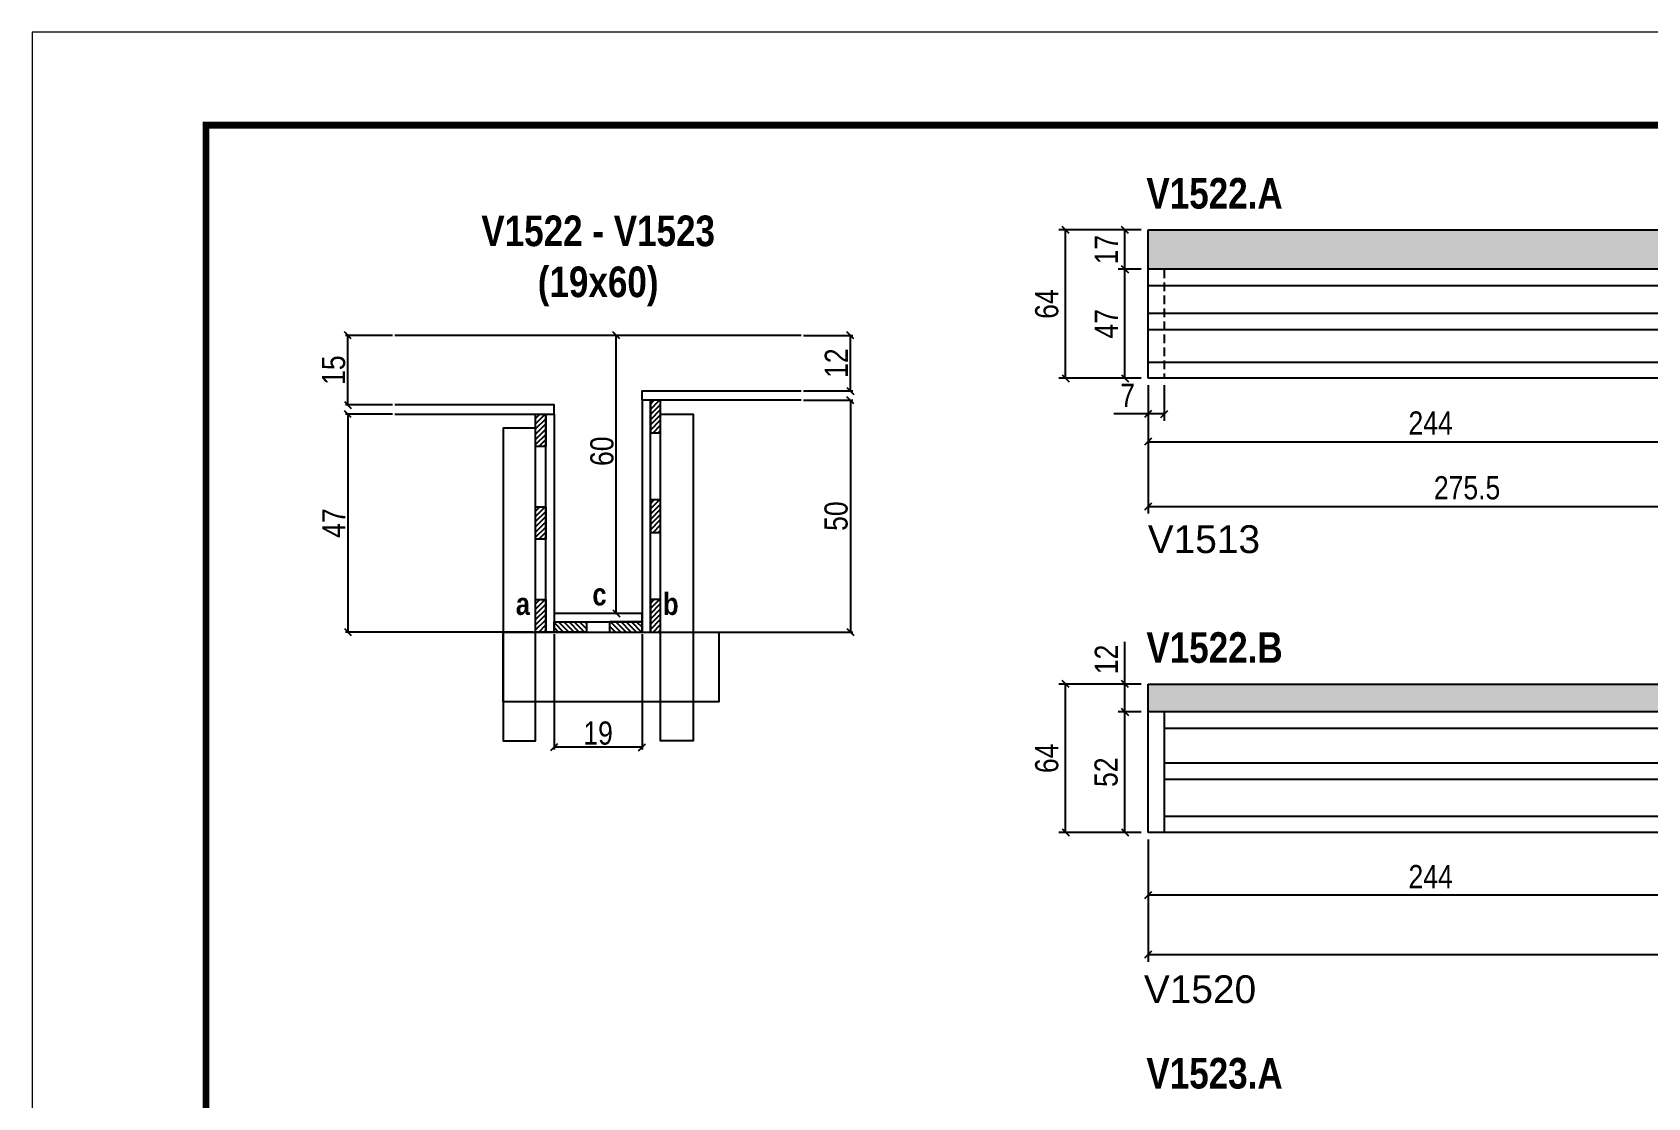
# Model space of a CAD drawing. Extents: x 3309 to 9563, y -2522 to 14608.
# Drawn here: x 6493 to 7190, y 9554 to 10014 of the extents above; entities that cross this region are included whole.
import ezdxf

# ---------------------------------------------------------------- set-up
doc = ezdxf.new("R2010")
doc.units = 0
doc.linetypes.add('DASHED', pattern=[0.75, 0.5, -0.25])
doc.linetypes.add('HIDDEN', pattern=[0.375, 0.25, -0.125])
for name, color, linetype in [('5', 5, 'Continuous'), ('COTA', 241, 'Continuous'), ('detalhes', 4, 'Continuous'), ('NOMENCLATURA', 7, 'Continuous'), ('Painéis', 200, 'Continuous'), ('SARR_2.2x7', 40, 'Continuous'), ('SARR_3.5x7', 81, 'Continuous')]:
    doc.layers.add(name, color=color, linetype=linetype)
for name, color, linetype, lineweight in [('CONCRETO', 251, 'Continuous', 25), ('Folhas', 255, 'Continuous', 9), ('SARRAFO DE PRESSAO', 251, 'DASHED', 9)]:
    doc.layers.add(name, color=color, linetype=linetype, lineweight=lineweight)
doc.styles.add('COTA TECNICA', font='techl___.ttf', dxfattribs={"height": 10})
doc.styles.add('COTA TECNICA 2X', font='techl___.ttf', dxfattribs={"height": 10})
doc.styles.get("Standard").update_dxf_attribs({"font": 'arial.ttf'})
doc.styles.add('TECNICA', font='techb___.ttf', dxfattribs={"height": 10})
doc.dimstyles.new('PAINEL', dxfattribs={"dimtxt": 10, "dimasz": 3, "dimexe": 3, "dimexo": 3, "dimgap": 3, "dimtad": 1, "dimdec": 1, "dimzin": 12, "dimdsep": 46, "dimtxsty": 'COTA TECNICA', "dimblk1": 'OBLIQUE', "dimblk2": 'OBLIQUE', "dimsah": 1, "dimcen": 0.9, "dimclrd": 4, "dimclre": 4, "dimclrt": 240, "dimadec": 1, "dimazin": 3, "dimtfac": 1, "dimtdec": 1, "dimtmove": 0, "dimatfit": 3, "dimfxl": 1, "dimtolj": 1, "dimtzin": 12, "dimarcsym": 0})
doc.dimstyles.new('SECAO', dxfattribs={"dimscale": 0.333333, "dimtxt": 5, "dimasz": 9, "dimexe": 3, "dimexo": 3, "dimgap": 3, "dimtad": 1, "dimdec": 1, "dimlfac": 0.5, "dimzin": 12, "dimdsep": 46, "dimtxsty": 'COTA TECNICA 2X', "dimblk1": 'OBLIQUE', "dimblk2": 'OBLIQUE', "dimsah": 1, "dimcen": 0.9, "dimclrd": 4, "dimclre": 4, "dimclrt": 240, "dimadec": 1, "dimazin": 3, "dimtfac": 1, "dimtdec": 1, "dimtmove": 0, "dimatfit": 3, "dimfxl": 1, "dimtolj": 1, "dimtzin": 12, "dimarcsym": 0})
pattern_1 = [(135, (39953.6903, -113757.353), (-1.122532015, -1.122532015), [])]
pattern_2 = [(45, (-116802.018, -23466.7219), (-1.122532015, 1.122532015), [])]

# ---------------------------------------------------------------- blocks, each defined once
blk = doc.blocks.new('9999999999')
at = {"layer": 'Folhas'}
blk.add_lwpolyline([(98138.98, 34190.21), (99623.98, 34190.21), (99623.98, 35240.21), (98138.98, 35240.21)], close=True, dxfattribs=at)
at = {"layer": 'Folhas', "color": 30, "const_width": 3}
blk.add_lwpolyline([(98213.98, 34230.21), (99583.98, 34230.21), (99583.98, 35200.21), (98213.98, 35200.21)], close=True, dxfattribs=at)
blk = doc.blocks.new('_Oblique')
at = {"color": 0, "linetype": 'ByBlock', "lineweight": -2}
blk.add_line((-0.5, -0.5), (0.5, 0.5), dxfattribs=at)
blk = doc.blocks.new('*D2054')
at = {"layer": 'COTA', "color": 4, "lineweight": -2, "transparency": 16777216}
for p, q in [((6718.15, 9753.82), (6718.15, 9704.07)), ((6756.15, 9753.82), (6756.15, 9704.07)), ((6756.15, 9705.07), (6718.15, 9705.07))]:
    blk.add_line(p, q, dxfattribs=at)
at = {"layer": 'Defpoints', "color": 0, "transparency": 16777216}
for p in [(6718.15, 9754.82), (6756.15, 9754.82), (6718.15, 9705.07)]:
    blk.add_point(p, dxfattribs=at)
at = {"layer": 'COTA', "color": 4, "lineweight": -2, "transparency": 16777216, "xscale": 3, "yscale": 3, "zscale": 3, "rotation": 180}
blk.add_blockref('_Oblique', (6718.15, 9705.07), dxfattribs=at)
at = {"layer": 'COTA', "color": 4, "lineweight": -2, "transparency": 16777216, "xscale": 3, "yscale": 3, "zscale": 3}
blk.add_blockref('_Oblique', (6756.15, 9705.07), dxfattribs=at)
at = {"layer": 'COTA', "color": 240, "transparency": 16777216, "insert": (6737.15, 9711.15), "char_height": 10, "attachment_point": 5, "style": 'COTA TECNICA 2X'}
blk.add_mtext('\\A1;19', dxfattribs=at)
blk = doc.blocks.new('*D2055')
at = {"layer": 'COTA', "color": 4, "lineweight": -2, "transparency": 16777216}
for p, q in [((6648.45, 9848.82), (6628.1, 9848.82)), ((6629.1, 9848.82), (6629.1, 9754.82)), ((6709.15, 9754.82), (6628.1, 9754.82))]:
    blk.add_line(p, q, dxfattribs=at)
at = {"layer": 'Defpoints', "color": 0, "transparency": 16777216}
for p in [(6649.45, 9848.82), (6629.1, 9754.82), (6710.15, 9754.82, 0)]:
    blk.add_point(p, dxfattribs=at)
at = {"layer": 'COTA', "color": 4, "lineweight": -2, "transparency": 16777216, "xscale": 3, "yscale": 3, "zscale": 3}
for p, rotation in [((6629.1, 9848.82), 90), ((6629.1, 9754.82), 270)]:
    blk.add_blockref('_Oblique', p, dxfattribs=dict(at, rotation=rotation))
at = {"layer": 'COTA', "color": 240, "transparency": 16777216, "insert": (6623.03, 9801.82), "char_height": 10, "attachment_point": 5, "rotation": 90, "style": 'COTA TECNICA 2X'}
blk.add_mtext('\\A1;47', dxfattribs=at)
blk = doc.blocks.new('*D2056')
at = {"layer": 'COTA', "color": 4, "lineweight": -2, "transparency": 16777216}
for p, q in [((6825.85, 9854.82), (6847.07, 9854.82)), ((6846.07, 9854.82), (6846.07, 9754.82)), ((6765.15, 9754.82), (6847.07, 9754.82))]:
    blk.add_line(p, q, dxfattribs=at)
at = {"layer": 'Defpoints', "color": 0, "transparency": 16777216}
for p in [(6824.85, 9854.82), (6764.15, 9754.82, 0), (6846.07, 9754.82)]:
    blk.add_point(p, dxfattribs=at)
at = {"layer": 'COTA', "color": 4, "lineweight": -2, "transparency": 16777216, "xscale": 3, "yscale": 3, "zscale": 3}
for p, rotation in [((6846.07, 9854.82), 90), ((6846.07, 9754.82), 270)]:
    blk.add_blockref('_Oblique', p, dxfattribs=dict(at, rotation=rotation))
at = {"layer": 'COTA', "color": 240, "transparency": 16777216, "insert": (6839.96, 9804.82), "char_height": 10, "attachment_point": 5, "rotation": 90, "style": 'COTA TECNICA 2X'}
blk.add_mtext('\\A1;50', dxfattribs=at)
blk = doc.blocks.new('*D2057')
at = {"layer": 'COTA', "color": 4, "lineweight": -2, "transparency": 16777216}
for p, q in [((6755.15, 9882.82), (6743.98, 9882.82)), ((6744.98, 9762.82), (6744.98, 9882.82)), ((6755.15, 9762.82), (6743.98, 9762.82))]:
    blk.add_line(p, q, dxfattribs=at)
at = {"layer": 'Defpoints', "color": 0, "transparency": 16777216}
for p in [(6744.98, 9882.82), (6756.15, 9882.82), (6756.15, 9762.82)]:
    blk.add_point(p, dxfattribs=at)
at = {"layer": 'COTA', "color": 4, "lineweight": -2, "transparency": 16777216, "xscale": 3, "yscale": 3, "zscale": 3}
for p, rotation in [((6744.98, 9882.82), 90), ((6744.98, 9762.82), 270)]:
    blk.add_blockref('_Oblique', p, dxfattribs=dict(at, rotation=rotation))
at = {"layer": 'COTA', "color": 240, "transparency": 16777216, "insert": (6738.87, 9832.82), "char_height": 10, "attachment_point": 5, "rotation": 90, "style": 'COTA TECNICA 2X'}
blk.add_mtext('\\A1;60', dxfattribs=at)
blk = doc.blocks.new('*D2058')
at = {"layer": 'COTA', "color": 4, "lineweight": -2, "transparency": 16777216}
for p, q in [((6825.85, 9882.82), (6847.07, 9882.82)), ((6846.07, 9858.82), (6846.07, 9882.82)), ((6825.85, 9858.82), (6847.07, 9858.82))]:
    blk.add_line(p, q, dxfattribs=at)
at = {"layer": 'Defpoints', "color": 0, "transparency": 16777216}
for p in [(6824.85, 9882.82), (6846.07, 9882.82), (6824.85, 9858.82)]:
    blk.add_point(p, dxfattribs=at)
at = {"layer": 'COTA', "color": 4, "lineweight": -2, "transparency": 16777216, "xscale": 3, "yscale": 3, "zscale": 3}
for p, rotation in [((6846.07, 9882.82), 90), ((6846.07, 9858.82), 270)]:
    blk.add_blockref('_Oblique', p, dxfattribs=dict(at, rotation=rotation))
at = {"layer": 'COTA', "color": 240, "transparency": 16777216, "insert": (6840.01, 9870.82), "char_height": 10, "attachment_point": 5, "rotation": 90, "style": 'COTA TECNICA 2X'}
blk.add_mtext('\\A1;12', dxfattribs=at)
blk = doc.blocks.new('*D2059')
at = {"layer": 'COTA', "color": 4, "lineweight": -2, "transparency": 16777216}
for p, q in [((6648.45, 9882.82), (6628.1, 9882.82)), ((6629.1, 9852.82), (6629.1, 9882.82)), ((6648.45, 9852.82), (6628.1, 9852.82))]:
    blk.add_line(p, q, dxfattribs=at)
at = {"layer": 'Defpoints', "color": 0, "transparency": 16777216}
for p in [(6629.1, 9882.82), (6649.45, 9882.82), (6649.45, 9852.82)]:
    blk.add_point(p, dxfattribs=at)
at = {"layer": 'COTA', "color": 4, "lineweight": -2, "transparency": 16777216, "xscale": 3, "yscale": 3, "zscale": 3}
for p, rotation in [((6629.1, 9882.82), 90), ((6629.1, 9852.82), 270)]:
    blk.add_blockref('_Oblique', p, dxfattribs=dict(at, rotation=rotation))
at = {"layer": 'COTA', "color": 240, "transparency": 16777216, "insert": (6622.99, 9867.82), "char_height": 10, "attachment_point": 5, "rotation": 90, "style": 'COTA TECNICA 2X'}
blk.add_mtext('\\A1;15', dxfattribs=at)
blk = doc.blocks.new('*D2060')
at = {"layer": 'COTA', "color": 4, "linetype": 'ByBlock', "lineweight": -2, "transparency": 16777216}
for p, q in [((6974.6, 9861.31), (6974.6, 9805.89)), ((7250.1, 9861.31), (7250.1, 9805.89)), ((7250.1, 9808.89), (6974.6, 9808.89))]:
    blk.add_line(p, q, dxfattribs=at)
at = {"layer": 'Defpoints', "color": 0, "linetype": 'ByBlock', "transparency": 16777216}
for p in [(6974.6, 9864.31), (7250.1, 9864.31), (6974.6, 9808.89)]:
    blk.add_point(p, dxfattribs=at)
at = {"layer": 'COTA', "color": 4, "linetype": 'ByBlock', "lineweight": -2, "transparency": 16777216, "xscale": 3, "yscale": 3, "zscale": 3, "rotation": 180}
blk.add_blockref('_Oblique', (6974.6, 9808.89), dxfattribs=at)
at = {"layer": 'COTA', "color": 4, "linetype": 'ByBlock', "lineweight": -2, "transparency": 16777216, "xscale": 3, "yscale": 3, "zscale": 3}
blk.add_blockref('_Oblique', (7250.1, 9808.89), dxfattribs=at)
at = {"layer": 'COTA', "color": 240, "linetype": 'ByBlock', "transparency": 16777216, "insert": (7112.35, 9817), "char_height": 10, "attachment_point": 5, "style": 'COTA TECNICA'}
blk.add_mtext('\\A1;275.5', dxfattribs=at)
blk = doc.blocks.new('*D2065')
at = {"layer": 'COTA', "color": 4, "lineweight": -2, "transparency": 16777216}
for p, q in [((6971.6, 9911.31), (6961.65, 9911.31)), ((6964.65, 9864.31), (6964.65, 9911.31)), ((6971.6, 9864.31), (6961.65, 9864.31))]:
    blk.add_line(p, q, dxfattribs=at)
at = {"layer": 'Defpoints', "color": 0, "transparency": 16777216}
for p in [(6964.65, 9911.31), (6974.6, 9911.31), (6974.6, 9864.31)]:
    blk.add_point(p, dxfattribs=at)
at = {"layer": 'COTA', "color": 4, "lineweight": -2, "transparency": 16777216, "xscale": 3, "yscale": 3, "zscale": 3}
for p, rotation in [((6964.65, 9911.31), 90), ((6964.65, 9864.31), 270)]:
    blk.add_blockref('_Oblique', p, dxfattribs=dict(at, rotation=rotation))
at = {"layer": 'COTA', "color": 240, "transparency": 16777216, "insert": (6956.58, 9887.81), "char_height": 10, "attachment_point": 5, "rotation": 90, "style": 'COTA TECNICA'}
blk.add_mtext('\\A1;47', dxfattribs=at)
blk = doc.blocks.new('*D2066')
at = {"layer": 'COTA', "color": 4, "lineweight": -2, "transparency": 16777216}
for p, q in [((6971.6, 9928.31), (6961.65, 9928.31)), ((6964.65, 9911.31), (6964.65, 9928.31)), ((6971.6, 9911.31), (6961.65, 9911.31))]:
    blk.add_line(p, q, dxfattribs=at)
at = {"layer": 'Defpoints', "color": 0, "transparency": 16777216}
for p in [(6964.65, 9928.31), (6974.6, 9928.31), (6974.6, 9911.31)]:
    blk.add_point(p, dxfattribs=at)
at = {"layer": 'COTA', "color": 4, "lineweight": -2, "transparency": 16777216, "xscale": 3, "yscale": 3, "zscale": 3}
for p, rotation in [((6964.65, 9928.31), 90), ((6964.65, 9911.31), 270)]:
    blk.add_blockref('_Oblique', p, dxfattribs=dict(at, rotation=rotation))
at = {"layer": 'COTA', "color": 240, "transparency": 16777216, "insert": (6956.58, 9919.81), "char_height": 10, "attachment_point": 5, "rotation": 90, "style": 'COTA TECNICA'}
blk.add_mtext('\\A1;17', dxfattribs=at)
blk = doc.blocks.new('*D2067')
at = {"layer": 'COTA', "color": 4, "lineweight": -2, "transparency": 16777216}
for p, q in [((6971.6, 9928.31), (6936.02, 9928.31)), ((6939.02, 9864.31), (6939.02, 9928.31)), ((6971.6, 9864.31), (6936.02, 9864.31))]:
    blk.add_line(p, q, dxfattribs=at)
at = {"layer": 'Defpoints', "color": 0, "transparency": 16777216}
for p in [(6939.02, 9928.31), (6974.6, 9928.31), (6974.6, 9864.31)]:
    blk.add_point(p, dxfattribs=at)
at = {"layer": 'COTA', "color": 4, "lineweight": -2, "transparency": 16777216, "xscale": 3, "yscale": 3, "zscale": 3}
for p, rotation in [((6939.02, 9928.31), 90), ((6939.02, 9864.31), 270)]:
    blk.add_blockref('_Oblique', p, dxfattribs=dict(at, rotation=rotation))
at = {"layer": 'COTA', "color": 240, "transparency": 16777216, "insert": (6930.92, 9896.31), "char_height": 10, "attachment_point": 5, "rotation": 90, "style": 'COTA TECNICA'}
blk.add_mtext('\\A1;64', dxfattribs=at)
blk = doc.blocks.new('*D2063')
at = {"layer": 'COTA', "color": 4, "lineweight": -2, "transparency": 16777216}
for p, q in [((6974.6, 9861.31), (6974.6, 9833.92)), ((7218.6, 9861.31), (7218.6, 9833.92)), ((6974.6, 9836.92), (7218.6, 9836.92))]:
    blk.add_line(p, q, dxfattribs=at)
at = {"layer": 'Defpoints', "color": 0, "transparency": 16777216}
for p in [(6974.6, 9864.31, 0), (7218.6, 9864.31, 0), (7218.6, 9836.92)]:
    blk.add_point(p, dxfattribs=at)
at = {"layer": 'COTA', "color": 4, "lineweight": -2, "transparency": 16777216, "xscale": 3, "yscale": 3, "zscale": 3, "rotation": 180}
blk.add_blockref('_Oblique', (6974.6, 9836.92), dxfattribs=at)
at = {"layer": 'COTA', "color": 4, "lineweight": -2, "transparency": 16777216, "xscale": 3, "yscale": 3, "zscale": 3}
blk.add_blockref('_Oblique', (7218.6, 9836.92), dxfattribs=at)
at = {"layer": 'COTA', "color": 240, "transparency": 16777216, "insert": (7096.6, 9844.99), "char_height": 10, "attachment_point": 5, "style": 'COTA TECNICA'}
blk.add_mtext('\\A1;244', dxfattribs=at)
blk = doc.blocks.new('*D2069')
at = {"layer": 'COTA', "color": 4, "linetype": 'ByBlock', "lineweight": -2, "transparency": 16777216}
for p, q in [((6974.6, 9665.33), (6974.6, 9638.21)), ((7218.6, 9665.33), (7218.6, 9638.21)), ((7218.6, 9641.21), (6974.6, 9641.21))]:
    blk.add_line(p, q, dxfattribs=at)
at = {"layer": 'Defpoints', "color": 0, "linetype": 'ByBlock', "transparency": 16777216}
for p in [(6974.6, 9668.33), (7218.6, 9668.33), (6974.6, 9641.21)]:
    blk.add_point(p, dxfattribs=at)
at = {"layer": 'COTA', "color": 4, "linetype": 'ByBlock', "lineweight": -2, "transparency": 16777216, "xscale": 3, "yscale": 3, "zscale": 3, "rotation": 180}
blk.add_blockref('_Oblique', (6974.6, 9641.21), dxfattribs=at)
at = {"layer": 'COTA', "color": 4, "linetype": 'ByBlock', "lineweight": -2, "transparency": 16777216, "xscale": 3, "yscale": 3, "zscale": 3}
blk.add_blockref('_Oblique', (7218.6, 9641.21), dxfattribs=at)
at = {"layer": 'COTA', "color": 240, "linetype": 'ByBlock', "transparency": 16777216, "insert": (7096.6, 9649.28), "char_height": 10, "attachment_point": 5, "style": 'COTA TECNICA'}
blk.add_mtext('\\A1;244', dxfattribs=at)
blk = doc.blocks.new('*D2072')
at = {"layer": 'COTA', "color": 4, "lineweight": -2, "transparency": 16777216}
for p, q in [((6974.6, 9665.33), (6974.6, 9612.55)), ((7611.1, 9665.33), (7611.1, 9612.55)), ((7611.1, 9615.55), (6974.6, 9615.55))]:
    blk.add_line(p, q, dxfattribs=at)
at = {"layer": 'Defpoints', "color": 0, "transparency": 16777216}
for p in [(6974.6, 9668.33, 0), (7611.1, 9668.33, 0), (6974.6, 9615.55)]:
    blk.add_point(p, dxfattribs=at)
at = {"layer": 'COTA', "color": 4, "lineweight": -2, "transparency": 16777216, "xscale": 3, "yscale": 3, "zscale": 3, "rotation": 180}
blk.add_blockref('_Oblique', (6974.6, 9615.55), dxfattribs=at)
at = {"layer": 'COTA', "color": 4, "lineweight": -2, "transparency": 16777216, "xscale": 3, "yscale": 3, "zscale": 3}
blk.add_blockref('_Oblique', (7611.1, 9615.55), dxfattribs=at)
at = {"layer": 'COTA', "color": 240, "transparency": 16777216, "insert": (7292.85, 9623.77), "char_height": 10, "attachment_point": 5, "style": 'COTA TECNICA'}
blk.add_mtext('\\A1;636.5', dxfattribs=at)
blk = doc.blocks.new('*D2073')
at = {"layer": 'COTA', "color": 4, "lineweight": -2, "transparency": 16777216}
for p, q in [((6971.6, 9720.33), (6961.65, 9720.33)), ((6964.65, 9668.33), (6964.65, 9720.33)), ((6971.6, 9668.33), (6961.65, 9668.33))]:
    blk.add_line(p, q, dxfattribs=at)
at = {"layer": 'Defpoints', "color": 0, "transparency": 16777216}
for p in [(6964.65, 9720.33), (6974.6, 9720.33), (6974.6, 9668.33)]:
    blk.add_point(p, dxfattribs=at)
at = {"layer": 'COTA', "color": 4, "lineweight": -2, "transparency": 16777216, "xscale": 3, "yscale": 3, "zscale": 3}
for p, rotation in [((6964.65, 9720.33), 90), ((6964.65, 9668.33), 270)]:
    blk.add_blockref('_Oblique', p, dxfattribs=dict(at, rotation=rotation))
at = {"layer": 'COTA', "color": 240, "transparency": 16777216, "insert": (6956.54, 9694.33), "char_height": 10, "attachment_point": 5, "rotation": 90, "style": 'COTA TECNICA'}
blk.add_mtext('\\A1;52', dxfattribs=at)
blk = doc.blocks.new('*D2074')
at = {"layer": 'COTA', "color": 4, "lineweight": -2, "transparency": 16777216}
for p, q in [((6964.65, 9732.33), (6964.65, 9750.64)), ((6971.6, 9732.33), (6961.65, 9732.33)), ((6964.65, 9720.33), (6964.65, 9732.33)), ((6971.6, 9720.33), (6961.65, 9720.33))]:
    blk.add_line(p, q, dxfattribs=at)
at = {"layer": 'Defpoints', "color": 0, "transparency": 16777216}
for p in [(6964.65, 9732.33), (6974.6, 9732.33), (6974.6, 9720.33)]:
    blk.add_point(p, dxfattribs=at)
at = {"layer": 'COTA', "color": 4, "lineweight": -2, "transparency": 16777216, "xscale": 3, "yscale": 3, "zscale": 3}
for p, rotation in [((6964.65, 9732.33), 90), ((6964.65, 9720.33), 270)]:
    blk.add_blockref('_Oblique', p, dxfattribs=dict(at, rotation=rotation))
at = {"layer": 'COTA', "color": 240, "transparency": 16777216, "insert": (6956.59, 9742.99), "char_height": 10, "attachment_point": 5, "rotation": 90, "style": 'COTA TECNICA'}
blk.add_mtext('\\A1;12', dxfattribs=at)
blk = doc.blocks.new('*D2075')
at = {"layer": 'COTA', "color": 4, "lineweight": -2, "transparency": 16777216}
for p, q in [((6971.6, 9732.33), (6936.02, 9732.33)), ((6939.02, 9668.33), (6939.02, 9732.33)), ((6971.6, 9668.33), (6936.02, 9668.33))]:
    blk.add_line(p, q, dxfattribs=at)
at = {"layer": 'Defpoints', "color": 0, "transparency": 16777216}
for p in [(6939.02, 9732.33), (6974.6, 9732.33), (6974.6, 9668.33)]:
    blk.add_point(p, dxfattribs=at)
at = {"layer": 'COTA', "color": 4, "lineweight": -2, "transparency": 16777216, "xscale": 3, "yscale": 3, "zscale": 3}
for p, rotation in [((6939.02, 9732.33), 90), ((6939.02, 9668.33), 270)]:
    blk.add_blockref('_Oblique', p, dxfattribs=dict(at, rotation=rotation))
at = {"layer": 'COTA', "color": 240, "transparency": 16777216, "insert": (6930.92, 9700.33), "char_height": 10, "attachment_point": 5, "rotation": 90, "style": 'COTA TECNICA'}
blk.add_mtext('\\A1;64', dxfattribs=at)
blk = doc.blocks.new('*D2631')
at = {"layer": 'COTA', "color": 4, "lineweight": -2, "transparency": 16777216}
for p, q in [((6974.6, 9861.31), (6974.6, 9845.89)), ((6981.6, 9861.31), (6981.6, 9845.89)), ((6974.6, 9848.89), (6959.87, 9848.89)), ((6981.6, 9848.89), (6974.6, 9848.89))]:
    blk.add_line(p, q, dxfattribs=at)
at = {"layer": 'Defpoints', "color": 0, "transparency": 16777216}
for p in [(6974.6, 9864.31), (6981.6, 9864.31), (6974.6, 9848.89)]:
    blk.add_point(p, dxfattribs=at)
at = {"layer": 'COTA', "color": 4, "lineweight": -2, "transparency": 16777216, "xscale": 3, "yscale": 3, "zscale": 3, "rotation": 180}
blk.add_blockref('_Oblique', (6974.6, 9848.89), dxfattribs=at)
at = {"layer": 'COTA', "color": 4, "lineweight": -2, "transparency": 16777216, "xscale": 3, "yscale": 3, "zscale": 3}
blk.add_blockref('_Oblique', (6981.6, 9848.89), dxfattribs=at)
at = {"layer": 'COTA', "color": 240, "transparency": 16777216, "insert": (6965.74, 9856.96), "char_height": 10, "attachment_point": 5, "style": 'COTA TECNICA'}
blk.add_mtext('\\A1;7', dxfattribs=at)

msp = doc.modelspace()

# ---------------------------------------------------------------- hatches: boundary and pattern name
at = {"layer": 'COTA'}
h = msp.add_hatch(dxfattribs=at)
h.set_pattern_fill('AR-CONC', color=256, scale=0.03)
h.set_pattern_definition([(50, (0.5, -1868.397), (5.46554, -0.4781726), [0.5715, -6.2865]), (355, (0.5, -1868.397), (-1.0573026, 5.7317054), [0.4572, -5.0292175]), (100.451445, (0.9555, -1868.437), (4.4082374, 5.2535326), [0.4857003, -5.3427073]), (46.1842, (0.5, -1866.873), (8.1323712, -1.2612698), [0.85725, -9.42975]), (96.63556, (1.178, -1866.978), (7.122124, 7.4227837), [0.7285507, -8.014068]), (351.18415, (0.5, -1866.873), (7.122124, 7.4227837), [0.685799, -7.543792]), (21, (1.262, -1867.254), (4.5484317, -3.067956), [0.5715, -6.2865]), (326, (1.262, -1867.254), (1.8540609, 5.525639), [0.4572, -5.0292]), (71.451445, (1.641, -1867.51), (6.4024926, 2.457683), [0.4857003, -5.3426981]), (37.5, (0.5, -1868.3971), (0.0926581, 2.53665117), [0, -4.96824, 0, -5.1054, 0, -5.04825]), (7.5, (0.5, -1868.397), (2.0045899, 3.00541724), [0, -2.91084, 0, -4.85394, 0, -1.92405]), (327.5, (-1.1993, -1868.3971), (4.06771786, -0.17186232), [0, -1.905, 0, -5.9436, 0, -7.8867]), (317.5, (-1.9613, -1868.397), (4.4438754, 0.7627947), [0, -2.4765, 0, -3.94716, 0, -5.6007])])
h.paths.add_polyline_path([(7738.1, 9911.31), (7738.1, 9928.31), (6974.6, 9928.31), (6974.6, 9911.31)])
h = msp.add_hatch(dxfattribs=at)
h.set_pattern_fill('AR-CONC', color=256, scale=0.03)
h.paths.add_polyline_path([(6974.6, 9732.33), (6974.6, 9720.33), (7611.1, 9720.33), (7611.1, 9732.33)])
at = {"layer": 'SARR_2.2x7'}
h = msp.add_hatch(dxfattribs=at)
h.set_pattern_fill('ANSI31', color=256, scale=0.5)
h.set_pattern_definition([(45, (-116802.018, -23386.7219), (-1.122532015, 1.122532015), [])])
h.paths.add_polyline_path([(6710.15, 9834.82), (6714.55, 9834.82), (6714.55, 9848.82), (6710.15, 9848.82)])
h = msp.add_hatch(dxfattribs=at)
h.set_pattern_fill('ANSI31', color=256, scale=0.5)
h.set_pattern_definition([(45, (-116802.018, -23380.7219), (-1.122532015, 1.122532015), [])])
h.paths.add_polyline_path([(6764.15, 9840.82), (6759.75, 9840.82), (6759.75, 9854.82), (6764.15, 9854.82)])
h = msp.add_hatch(dxfattribs=at)
h.set_pattern_fill('ANSI31', color=256, scale=0.5)
h.set_pattern_definition([(45, (-116802.018, -23426.7219), (-1.122532015, 1.122532015), [])])
h.paths.add_polyline_path([(6710.15, 9794.82), (6714.55, 9794.82), (6714.55, 9808.82), (6710.15, 9808.82)])
h = msp.add_hatch(dxfattribs=at)
h.set_pattern_fill('ANSI31', color=256, scale=0.5)
h.set_pattern_definition([(45, (-116802.018, -23423.7219), (-1.122532015, 1.122532015), [])])
h.paths.add_polyline_path([(6764.15, 9797.82), (6759.75, 9797.82), (6759.75, 9811.82), (6764.15, 9811.82)])
h = msp.add_hatch(dxfattribs=at)
h.set_pattern_fill('ANSI31', color=256, scale=0.5)
h.set_pattern_definition(pattern_2)
h.paths.add_polyline_path([(6710.15, 9754.82), (6714.55, 9754.82), (6714.55, 9768.82), (6710.15, 9768.82)])
h = msp.add_hatch(dxfattribs=at)
h.set_pattern_fill('ANSI31', color=256, scale=0.5)
h.set_pattern_definition(pattern_2)
h.paths.add_polyline_path([(6764.15, 9754.82), (6759.75, 9754.82), (6759.75, 9768.82), (6764.15, 9768.82)])
h = msp.add_hatch(dxfattribs=at)
h.set_pattern_fill('ANSI31', color=256, scale=0.5, angle=90)
h.set_pattern_definition(pattern_1)
h.paths.add_polyline_path([(6732.15, 9754.82), (6732.15, 9759.22), (6718.15, 9759.22), (6718.15, 9754.82)])
h = msp.add_hatch(dxfattribs=at)
h.set_pattern_fill('ANSI31', color=256, scale=0.5, angle=90)
h.set_pattern_definition(pattern_1)
h.paths.add_polyline_path([(6742.15, 9759.22), (6742.15, 9754.82), (6756.15, 9754.82), (6756.15, 9759.22)])

# ---------------------------------------------------------------- linework, layer by layer
at = {"layer": 'CONCRETO', "linetype": 'Continuous'}
msp.add_line((6824.85, 9882.82), (6649.45, 9882.82), dxfattribs=at)
at = {"layer": 'COTA'}
for p, q in [((6974.6, 9911.31), (6974.6, 9928.31)), ((6974.6, 9928.31), (7738.1, 9928.31)), ((6974.6, 9720.33), (6974.6, 9732.33)), ((6974.6, 9732.33), (7611.1, 9732.33))]:
    msp.add_line(p, q, dxfattribs=at)
at = {"layer": 'Painéis', "linetype": 'ByBlock'}
for p, q in [((7738.1, 9911.31), (6974.6, 9911.31)), ((6974.6, 9864.31), (6974.6, 9911.31)), ((7738.1, 9864.31), (6974.6, 9864.31)), ((7611.1, 9720.33), (6974.6, 9720.33)), ((6974.6, 9668.33), (6974.6, 9720.33)), ((7611.1, 9668.33), (6974.6, 9668.33))]:
    msp.add_line(p, q, dxfattribs=at)
at = {"layer": 'Painéis', "linetype": 'Continuous', "elevation": 0}
for points in [[(6824.85, 9854.82), (6756.15, 9854.82), (6756.15, 9858.82), (6824.85, 9858.82)], [(6649.45, 9848.82), (6718.15, 9848.82), (6718.15, 9852.82), (6649.45, 9852.82)]]:
    msp.add_lwpolyline(points, dxfattribs=at)
at = {"layer": 'Painéis', "linetype": 'Continuous'}
for points in [[(6714.55, 9754.82), (6714.55, 9848.82), (6718.15, 9848.82), (6718.15, 9754.82)], [(6759.75, 9754.82), (6759.75, 9854.82), (6756.15, 9854.82), (6756.15, 9754.82)], [(6756.15, 9762.82), (6718.15, 9762.82), (6718.15, 9759.22), (6756.15, 9759.22)]]:
    msp.add_lwpolyline(points, close=True, dxfattribs=at)
at = {"layer": 'SARR_2.2x7', "linetype": 'HIDDEN', "ltscale": 15}
msp.add_line((6981.6, 9911.31), (6981.6, 9864.31), dxfattribs=at)
at = {"layer": 'SARR_2.2x7', "linetype": 'Continuous'}
for p, q in [((6974.6, 9904.31), (7250.1, 9904.31)), ((6974.6, 9892.33), (7250.1, 9892.33)), ((6974.6, 9885.33), (7250.1, 9885.33)), ((6974.6, 9871.31), (7250.1, 9871.31)), ((6981.6, 9720.33), (6981.6, 9668.33)), ((6981.6, 9713.33), (7218.6, 9713.33)), ((6981.6, 9698.35), (7218.6, 9698.35)), ((6981.6, 9691.35), (7218.6, 9691.35)), ((6981.6, 9675.33), (7218.6, 9675.33))]:
    msp.add_line(p, q, dxfattribs=at)
at = {"layer": 'SARR_2.2x7'}
for points in [[(6714.55, 9848.82), (6714.55, 9834.82), (6710.15, 9834.82), (6710.15, 9848.82)], [(6759.75, 9854.82), (6759.75, 9840.82), (6764.15, 9840.82), (6764.15, 9854.82)], [(6714.55, 9808.82), (6714.55, 9794.82), (6710.15, 9794.82), (6710.15, 9808.82)], [(6759.75, 9811.82), (6759.75, 9797.82), (6764.15, 9797.82), (6764.15, 9811.82)], [(6714.55, 9768.82), (6714.55, 9754.82), (6710.15, 9754.82), (6710.15, 9768.82)], [(6759.75, 9768.82), (6759.75, 9754.82), (6764.15, 9754.82), (6764.15, 9768.82)], [(6718.15, 9759.22), (6732.15, 9759.22), (6732.15, 9754.82), (6718.15, 9754.82)], [(6756.15, 9759.22), (6742.15, 9759.22), (6742.15, 9754.82), (6756.15, 9754.82)]]:
    msp.add_lwpolyline(points, close=True, dxfattribs=at)
at = {"layer": 'SARR_3.5x7'}
for points in [[(6764.15, 9848.82), (6778.15, 9848.82), (6778.15, 9707.84), (6764.15, 9707.84)], [(6710.15, 9842.82), (6696.15, 9842.82), (6696.15, 9707.84), (6710.15, 9707.84)], [(6696.15, 9754.82), (6789.34, 9754.82), (6789.34, 9724.73), (6696.15, 9724.73)]]:
    msp.add_lwpolyline(points, close=True, dxfattribs=at)

# ---------------------------------------------------------------- block references
at = {"layer": 'SARRAFO DE PRESSAO', "color": 6, "linetype": 'ByBlock'}
msp.add_blockref('9999999999', (-91646.11, -25226.65), dxfattribs=at)

# ---------------------------------------------------------------- texts
at = {"layer": '5', "linetype": 'Continuous'}
for s, p in [('V1513', (6974.49, 9788.88)), ('V1520', (6972.81, 9594.7))]:
    msp.add_text(s, height=12, rotation=0.00004, dxfattribs=at).set_placement(p)
at = {"layer": 'detalhes', "style": 'TECNICA'}
for s, p in [('c', (6734.7, 9766.29)), ('b', (6765.19, 9762.17)), ('a', (6701.63, 9762.18))]:
    msp.add_text(s, height=9.6, dxfattribs=at).set_placement(p)
at = {"layer": 'NOMENCLATURA', "style": 'TECNICA'}
for s, p in [('V1522.A', (6973.89, 9937.5)), ('V1522.B', (6973.89, 9741.52)), ('V1523.A', (6973.89, 9557.85))]:
    msp.add_text(s, height=13.2, dxfattribs=at).set_placement(p)
at = {"layer": 'NOMENCLATURA', "insert": (6737.18, 9934.51), "char_height": 13.2, "attachment_point": 2, "style": 'TECNICA'}
msp.add_mtext_dynamic_manual_height_columns('V1522 - V1523\\P(19x60)', width=300.2766, gutter_width=1, heights=[0], dxfattribs=at)

# ---------------------------------------------------------------- dimensions: what is measured, and where the dimension line sits
at = {"layer": 'COTA'}
for base, p1, p2, dimstyle, picture, middle in [((6939.02, 9928.31), (6974.6, 9864.31), (6974.6, 9928.31), 'PAINEL', '*D2067', (6930.92, 9896.31)), ((6964.65, 9928.31), (6974.6, 9911.31), (6974.6, 9928.31), 'PAINEL', '*D2066', (6956.58, 9919.81)), ((6964.65, 9911.31), (6974.6, 9864.31), (6974.6, 9911.31), 'PAINEL', '*D2065', (6956.58, 9887.81)), ((6629.1, 9882.82), (6649.45, 9852.82), (6649.45, 9882.82), 'SECAO', '*D2059', (6622.99, 9867.82)), ((6846.07, 9882.82), (6824.85, 9858.82), (6824.85, 9882.82), 'SECAO', '*D2058', (6840.01, 9870.82)), ((6846.07, 9754.82, 0), (6824.85, 9854.82), (6764.15, 9754.82), 'SECAO', '*D2056', (6839.96, 9804.82, 0)), ((6629.1, 9754.82, 0), (6649.45, 9848.82), (6710.15, 9754.82), 'SECAO', '*D2055', (6623.03, 9801.82, 0)), ((6964.65, 9732.33), (6974.6, 9720.33), (6974.6, 9732.33), 'PAINEL', '*D2074', (6956.59, 9742.99)), ((6939.02, 9732.33), (6974.6, 9668.33), (6974.6, 9732.33), 'PAINEL', '*D2075', (6930.92, 9700.33)), ((6964.65, 9720.33), (6974.6, 9668.33), (6974.6, 9720.33), 'PAINEL', '*D2073', (6956.54, 9694.33))]:
    dim = msp.add_linear_dim(base=base, p1=p1, p2=p2, angle=90, dimstyle=dimstyle, dxfattribs=at)
    dim.commit()
    dim.dimension.update_dxf_attribs({"geometry": picture, "text_midpoint": middle})
for base, p1, p2, angle, picture, middle in [((6744.98, 9882.82), (6756.15, 9762.82), (6756.15, 9882.82), 90, '*D2057', (6744.98, 9832.82)), ((6718.15, 9705.07), (6756.15, 9754.82), (6718.15, 9754.82), 180, '*D2054', (6737.15, 9705.07))]:
    dim = msp.add_linear_dim(base=base, p1=p1, p2=p2, angle=angle, dimstyle='SECAO', dxfattribs=at)
    dim.commit()
    dim.dimension.update_dxf_attribs({"geometry": picture, "text_midpoint": middle, "dimtype": 160})
for base, p1, p2, picture, middle in [((6974.6, 9848.89), (6981.6, 9864.31), (6974.6, 9864.31), '*D2631', (6965.74, 9856.96)), ((7218.6, 9836.92, 0), (6974.6, 9864.31), (7218.6, 9864.31), '*D2063', (7096.6, 9844.99, 0)), ((6974.6, 9615.55, 0), (7611.1, 9668.33), (6974.6, 9668.33), '*D2072', (7292.85, 9623.77, 0))]:
    dim = msp.add_linear_dim(base=base, p1=p1, p2=p2, dimstyle='PAINEL', dxfattribs=at)
    dim.commit()
    dim.dimension.update_dxf_attribs({"geometry": picture, "text_midpoint": middle})
at = {"layer": 'COTA', "linetype": 'ByBlock'}
for base, p1, p2, picture, middle in [((6974.6, 9808.89), (7250.1, 9864.31), (6974.6, 9864.31), '*D2060', (7112.35, 9817)), ((6974.6, 9641.21), (7218.6, 9668.33), (6974.6, 9668.33), '*D2069', (7096.6, 9649.28))]:
    dim = msp.add_linear_dim(base=base, p1=p1, p2=p2, angle=180, dimstyle='PAINEL', override={"dimtmove": 1}, dxfattribs=at)
    dim.commit()
    dim.dimension.update_dxf_attribs({"geometry": picture, "text_midpoint": middle})

doc.saveas('drawing.dxf')
